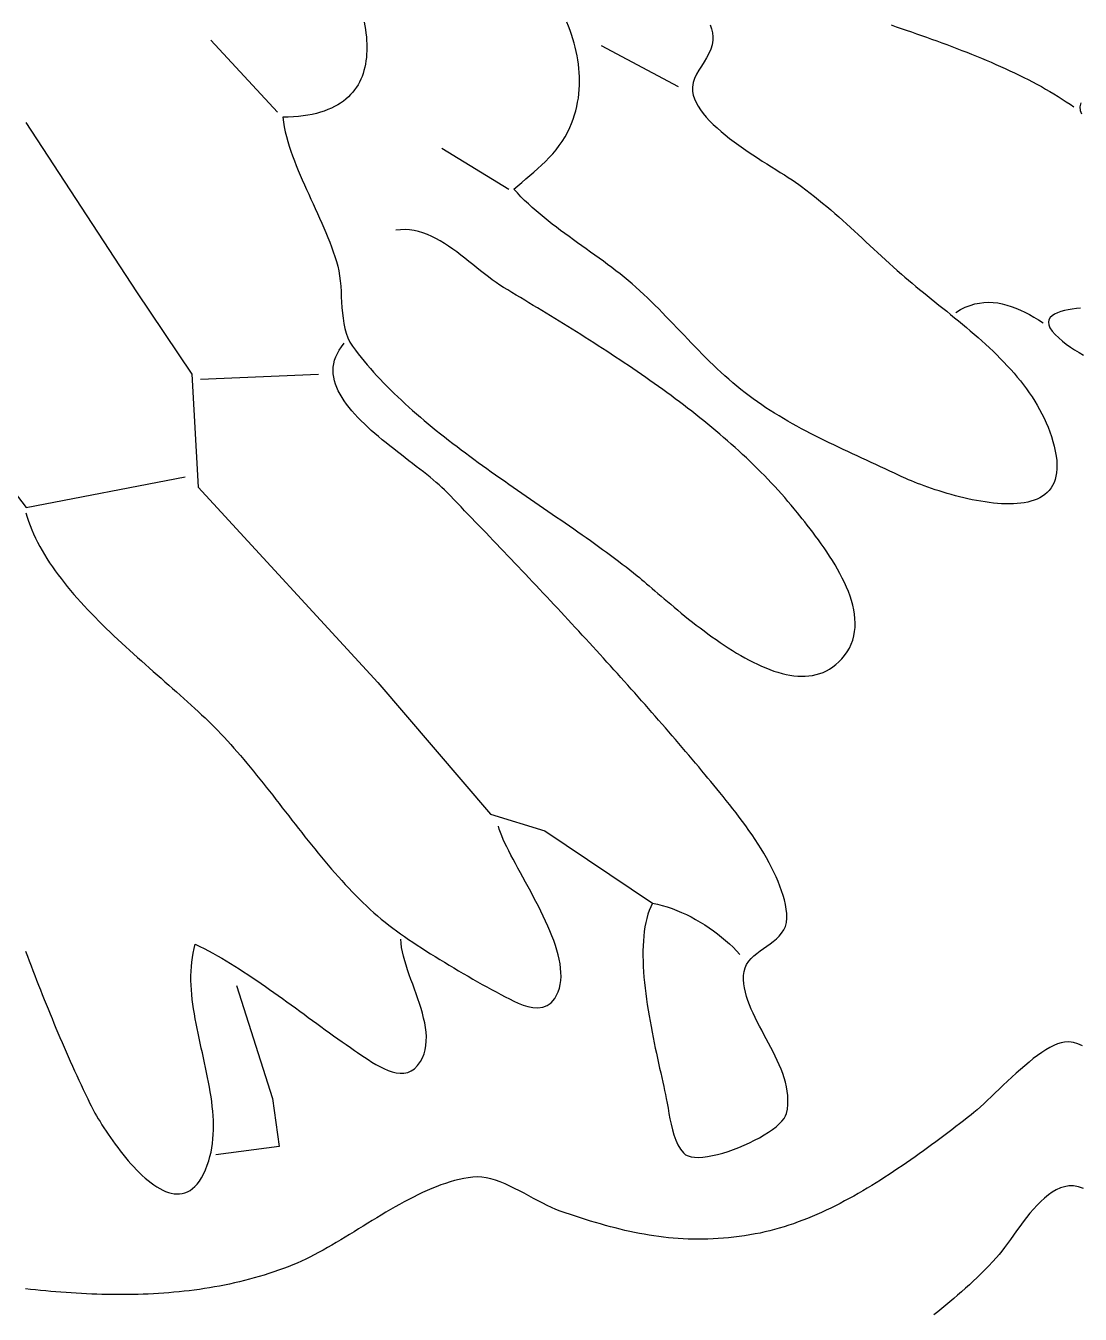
# Model space of a CAD drawing. Header units: millimetres. Extents: x 46 to 1464, y 30 to 1506.
# Drawn here: x 695 to 900.2, y 533 to 783.8 of the extents above; entities that cross this region are included whole.
import ezdxf

# ---------------------------------------------------------------- set-up
doc = ezdxf.new("R2010")
doc.units = ezdxf.units.MM
doc.layers.add('0_0_0', color=3, linetype='Continuous')

msp = doc.modelspace()

# ---------------------------------------------------------------- linework, layer by layer
at = {"layer": '0_0_0'}
for points in [[(760.8869, 784.5079), (761.0151, 783.7841), (761.1253, 783.0661), (761.2169, 782.3546), (761.2893, 781.6502), (761.3419, 780.9535), (761.3742, 780.2651), (761.3855, 779.5855), (761.3752, 778.9154), (761.3428, 778.2553), (761.2876, 777.6059), (761.2089, 776.9677), (761.1064, 776.3414), (760.9792, 775.7275), (760.8268, 775.1266), (760.6487, 774.5394), (760.4442, 773.9663), (760.2127, 773.4081), (759.9536, 772.8653), (759.6663, 772.3385), (759.3503, 771.8283), (759.0048, 771.3352), (758.6294, 770.86), (758.2234, 770.4031), (757.7862, 769.9652), (757.3172, 769.5469), (756.8158, 769.1487), (756.2814, 768.7713), (755.7135, 768.4153), (755.1113, 768.0811), (754.4744, 767.7696), (753.8021, 767.4811), (753.0937, 767.2164), (752.3488, 766.976), (751.5667, 766.7606), (750.7468, 766.5706), (749.8885, 766.4068), (748.9912, 766.2696), (748.0543, 766.1598), (747.0772, 766.0778), (746.0593, 766.0243), (745, 766), (745.1408, 765.0545), (745.3143, 764.1105), (745.5185, 763.168), (745.7514, 762.2268), (746.0111, 761.2868), (746.2956, 760.348), (746.6029, 759.4103), (746.9311, 758.4735), (747.2781, 757.5376), (747.6421, 756.6026), (748.021, 755.6683), (748.413, 754.7346), (748.8159, 753.8014), (749.2279, 752.8687), (749.647, 751.9364), (750.0712, 751.0044), (750.4985, 750.0726), (750.9271, 749.1409), (751.3548, 748.2092), (751.7798, 747.2775), (752.2001, 746.3456), (752.6137, 745.4135), (753.0186, 744.4811), (753.4129, 743.5483), (753.7947, 742.615), (754.1619, 741.6811), (754.5125, 740.7465), (754.8447, 739.8112), (755.1564, 738.8751), (755.4457, 737.938), (755.7106, 737), (755.9211, 736.0866), (756.0813, 735.1319), (756.2012, 734.143), (756.2905, 733.1271), (756.3593, 732.0912), (756.4176, 731.0425), (756.4752, 729.9883), (756.542, 728.9355), (756.6281, 727.8913), (756.7433, 726.863), (756.8976, 725.8575), (757.101, 724.8822), (757.3632, 723.944), (757.6944, 723.0502), (758.1045, 722.2079), (758.6033, 721.4243), (759.1464, 720.6895), (759.7038, 719.9599), (760.2753, 719.2352), (760.8605, 718.5154), (761.459, 717.8005), (762.0705, 717.0903), (762.6946, 716.3847), (763.3311, 715.6837), (763.9795, 714.9872), (764.6395, 714.2952), (765.3108, 713.6075), (765.9931, 712.924), (766.6859, 712.2448), (767.389, 711.5696), (768.102, 710.8985), (768.8246, 710.2313), (769.5564, 709.568), (770.297, 708.9085), (771.0463, 708.2527), (771.8037, 707.6006), (772.5689, 706.952), (773.3417, 706.3068), (774.1217, 705.6651), (774.9085, 705.0267), (775.7018, 704.3915), (776.5012, 703.7595), (777.3064, 703.1306), (778.1171, 702.5047), (778.9329, 701.8817), (779.7535, 701.2615), (780.5785, 700.6441), (781.4077, 700.0294), (782.2405, 699.4173), (783.0768, 698.8078), (783.9161, 698.2007), (784.7582, 697.5959), (785.6027, 696.9935), (786.4491, 696.3933), (787.2973, 695.7952), (788.1469, 695.1991), (788.9974, 694.6051), (789.8486, 694.0129), (790.7002, 693.4226), (791.5517, 692.834), (792.4029, 692.247), (793.2534, 691.6617), (794.1028, 691.0778), (794.9509, 690.4954), (795.7972, 689.9143), (796.6415, 689.3345), (797.4834, 688.7559), (798.3225, 688.1784), (799.1585, 687.6019), (799.9911, 687.0264), (800.8199, 686.4517), (801.6446, 685.8779), (802.4648, 685.3047), (803.2802, 684.7322), (804.0905, 684.1603), (804.8953, 683.5888), (805.6942, 683.0178), (806.487, 682.447), (807.2733, 681.8765), (808.0527, 681.3062), (808.8249, 680.7359), (809.5895, 680.1657), (810.3463, 679.5953), (811.0949, 679.0249), (811.8348, 678.4541), (812.5659, 677.8831), (813.2877, 677.3117), (814, 676.7399), (814.4247, 676.3928), (814.874, 676.0195), (815.3472, 675.6214), (815.8433, 675.2002), (816.3617, 674.7573), (816.9015, 674.2944), (817.4618, 673.813), (818.042, 673.3146), (818.641, 672.8008), (819.2583, 672.2732), (819.8928, 671.7332), (820.5439, 671.1826), (821.2108, 670.6228), (821.8925, 670.0554), (822.5883, 669.4819), (823.2974, 668.904), (824.019, 668.3231), (824.7523, 667.7408), (825.4964, 667.1587), (826.2505, 666.5783), (827.0139, 666.0012), (827.7857, 665.4289), (828.5651, 664.8631), (829.3514, 664.3052), (830.1436, 663.7568), (830.941, 663.2195), (831.7428, 662.6949), (832.5481, 662.1844), (833.3562, 661.6896), (834.1662, 661.2122), (834.9773, 660.7536), (835.7888, 660.3154), (836.5998, 659.8992), (837.4094, 659.5066), (838.217, 659.139), (839.0216, 658.798), (839.8225, 658.4853), (840.6189, 658.2023), (841.4099, 657.9506), (842.1947, 657.7318), (842.9726, 657.5474), (843.7426, 657.399), (844.5041, 657.2882), (845.2562, 657.2164), (845.998, 657.1853), (846.7288, 657.1964), (847.4478, 657.2513), (848.1541, 657.3515), (848.847, 657.4986), (849.5256, 657.6941), (850.1891, 657.9396), (850.8367, 658.2367), (851.4676, 658.5869), (852.081, 658.9917), (852.6761, 659.4528), (853.252, 659.9717), (853.808, 660.5499), (854.3433, 661.189), (854.866, 661.9209), (855.3076, 662.6741), (855.6711, 663.4467), (855.9599, 664.2373), (856.177, 665.0442), (856.3257, 665.8659), (856.4091, 666.7008), (856.4305, 667.5474), (856.393, 668.4039), (856.2998, 669.2689), (856.1541, 670.1407), (855.9591, 671.0178), (855.7179, 671.8985), (855.4338, 672.7814), (855.11, 673.6648), (854.7495, 674.5471), (854.3557, 675.4268), (853.9317, 676.3022), (853.4807, 677.1718), (853.0059, 678.034), (852.5104, 678.8872), (851.9975, 679.7298), (851.4703, 680.5602), (850.9321, 681.3769), (850.386, 682.1783), (849.8351, 682.9627), (849.2828, 683.7287), (848.7321, 684.4745), (848.1863, 685.1987), (847.6486, 685.8996), (847.122, 686.5757), (846.6099, 687.2254), (846.1155, 687.847), (845.6418, 688.4391), (845.1921, 689), (844.5871, 689.7465), (843.9732, 690.488), (843.3504, 691.2245), (842.719, 691.9561), (842.0791, 692.6828), (841.431, 693.4047), (840.7747, 694.1217), (840.1104, 694.834), (839.4384, 695.5415), (838.7587, 696.2444), (838.0716, 696.9426), (837.3772, 697.6361), (836.6757, 698.3252), (835.9672, 699.0097), (835.252, 699.6897), (834.5301, 700.3653), (833.8019, 701.0365), (833.0673, 701.7033), (832.3267, 702.3658), (831.5802, 703.024), (830.8279, 703.678), (830.07, 704.3278), (829.3067, 704.9734), (828.5382, 705.6149), (827.7646, 706.2524), (826.9861, 706.8858), (826.2029, 707.5152), (825.4151, 708.1407), (824.6229, 708.7622), (823.8265, 709.3799), (823.0261, 709.9938), (822.2217, 710.6039), (821.4137, 711.2102), (820.6021, 711.8129), (819.7871, 712.4118), (818.969, 713.0072), (818.1478, 713.599), (817.3237, 714.1872), (816.497, 714.7719), (815.6677, 715.3532), (814.8361, 715.9311), (814.0023, 716.5056), (813.1665, 717.0767), (812.3288, 717.6446), (811.4895, 718.2092), (810.6487, 718.7706), (809.8065, 719.3288), (808.9632, 719.8839), (808.1189, 720.436), (807.2738, 720.9849), (806.428, 721.5309), (805.5817, 722.0739), (804.7351, 722.614), (803.8884, 723.1512), (803.0417, 723.6855), (802.1952, 724.2171), (801.3491, 724.7459), (800.5035, 725.2719), (799.6586, 725.7953), (798.8146, 726.3161), (797.9717, 726.8343), (797.13, 727.3499), (796.2896, 727.863), (795.4508, 728.3736), (794.6138, 728.8818), (793.7786, 729.3876), (792.9455, 729.8911), (792.1147, 730.3922), (791.2862, 730.8911), (790.4604, 731.3878), (789.6373, 731.8823), (788.8171, 732.3746), (788, 732.8649), (787.2647, 733.3255), (786.5262, 733.8239), (785.7841, 734.3549), (785.0381, 734.9135), (784.2878, 735.4948), (783.533, 736.0936), (782.7734, 736.7049), (782.0086, 737.3237), (781.2383, 737.9449), (780.4622, 738.5636), (779.68, 739.1746), (778.8914, 739.7729), (778.0961, 740.3536), (777.2936, 740.9115), (776.4838, 741.4417), (775.6664, 741.939), (774.8409, 742.3985), (774.0071, 742.8151), (773.1647, 743.1838), (772.3134, 743.4996), (771.4528, 743.7573), (770.5826, 743.9521), (769.7026, 744.0787), (768.8123, 744.1323), (767.9115, 744.1077), (767, 744)], [(828.2117, 783.9875), (828.461, 783.186), (828.6391, 782.4181), (828.7373, 781.6881), (828.7468, 781), (828.615, 780.0976), (828.3451, 779.2301), (827.9676, 778.3909), (827.5132, 777.5731), (827.0124, 776.7702), (826.4958, 775.9754), (825.9942, 775.1821), (825.5381, 774.3835), (825.1582, 773.5731), (824.8851, 772.7441), (824.7493, 771.8899), (824.7816, 771.0038), (824.9264, 770.2921), (825.1588, 769.5791), (825.4735, 768.8656), (825.8653, 768.1525), (826.3289, 767.4405), (826.8591, 766.7305), (827.4508, 766.0235), (828.0986, 765.3202), (828.7974, 764.6215), (829.542, 763.9283), (830.3271, 763.2414), (831.1475, 762.5616), (831.998, 761.8899), (832.8733, 761.227), (833.7683, 760.5738), (834.6777, 759.9312), (835.5963, 759.3001), (836.5189, 758.6812), (837.4402, 758.0754), (838.3551, 757.4836), (839.2583, 756.9067), (840.1446, 756.3454), (841.0088, 755.8007), (841.8456, 755.2733), (842.6499, 754.7642), (843.4163, 754.2742), (844.1398, 753.8042), (844.815, 753.3549), (845.4368, 752.9273), (846, 752.5223), (846.8433, 751.89), (847.6748, 751.2503), (848.4955, 750.6035), (849.3062, 749.9501), (850.1075, 749.2905), (850.9003, 748.6252), (851.6855, 747.9545), (852.4638, 747.2789), (853.236, 746.5989), (854.003, 745.9149), (854.7655, 745.2273), (855.5244, 744.5366), (856.2804, 743.8431), (857.0344, 743.1474), (857.7872, 742.4499), (858.5395, 741.751), (859.2922, 741.0511), (860.0461, 740.3507), (860.802, 739.6502), (861.5607, 738.95), (862.323, 738.2507), (863.0897, 737.5525), (863.8616, 736.8561), (864.6395, 736.1617), (865.4243, 735.4699), (866.1131, 734.8722), (866.8136, 734.2744), (867.5249, 733.6763), (868.246, 733.0776), (868.976, 732.4778), (869.714, 731.8766), (870.4589, 731.2737), (871.2099, 730.6688), (871.966, 730.0616), (872.7263, 729.4517), (873.4898, 728.8387), (874.2555, 728.2224), (875.0226, 727.6024), (875.7901, 726.9784), (876.557, 726.35), (877.3225, 725.717), (878.0854, 725.0789), (878.845, 724.4355), (879.6003, 723.7865), (880.3502, 723.1314), (881.094, 722.4699), (881.8305, 721.8018), (882.559, 721.1267), (883.2784, 720.4443), (883.9878, 719.7541), (884.6863, 719.056), (885.3728, 718.3495), (886.0466, 717.6344), (886.7065, 716.9103), (887.3518, 716.1768), (887.9813, 715.4337), (888.5943, 714.6805), (889.1897, 713.9171), (889.7666, 713.143), (890.324, 712.3579), (890.8611, 711.5614), (891.3768, 710.7533), (891.8703, 709.9333), (892.3405, 709.1009), (892.7865, 708.2558), (893.2075, 707.3978), (893.6024, 706.5264), (893.9703, 705.6414), (894.3103, 704.7424), (894.6213, 703.8291), (894.9026, 702.9011), (895.153, 701.9582), (895.3718, 701), (895.5444, 700.0543), (895.6556, 699.163), (895.7072, 698.3246), (895.7012, 697.538), (895.6395, 696.8018), (895.5242, 696.1148), (895.357, 695.4758), (895.1401, 694.8835), (894.8753, 694.3366), (894.5645, 693.8338), (894.2098, 693.3739), (893.8131, 692.9557), (893.3763, 692.5778), (892.9013, 692.2391), (892.3902, 691.9382), (891.8449, 691.6738), (891.2672, 691.4448), (890.6592, 691.2498), (890.0229, 691.0876), (889.3601, 690.957), (888.6728, 690.8566), (887.9629, 690.7852), (887.2325, 690.7416), (886.4834, 690.7244), (885.7176, 690.7325), (884.9371, 690.7645), (884.1437, 690.8192), (883.3395, 690.8953), (882.5264, 690.9916), (881.7063, 691.1068), (880.8812, 691.2396), (880.053, 691.3888), (879.2237, 691.5531), (878.3953, 691.7313), (877.5696, 691.922), (876.7487, 692.1241), (875.9344, 692.3362), (875.1287, 692.5571), (874.3336, 692.7856), (873.551, 693.0204), (872.7829, 693.2601), (872.0312, 693.5036), (871.2979, 693.7496), (870.5848, 693.9968), (869.8941, 694.244), (869.2275, 694.4898), (868.5871, 694.7332), (867.9747, 694.9726), (867.3925, 695.207), (866.8422, 695.435), (866.3258, 695.6554), (865.8454, 695.867), (865.4028, 696.0684), (865, 696.2584), (864.1028, 696.6874), (863.2023, 697.1139), (862.2988, 697.5381), (861.3926, 697.9607), (860.4843, 698.3821), (859.5742, 698.8029), (858.6626, 699.2235), (857.7501, 699.6444), (856.837, 700.0662), (855.9237, 700.4894), (855.0106, 700.9145), (854.0982, 701.3419), (853.1868, 701.7721), (852.2768, 702.2058), (851.3686, 702.6433), (850.4627, 703.0852), (849.5595, 703.532), (848.6593, 703.9842), (847.7625, 704.4423), (846.8696, 704.9068), (845.981, 705.3782), (845.097, 705.857), (844.2181, 706.3437), (843.3446, 706.8388), (842.477, 707.3429), (841.6158, 707.8564), (840.7612, 708.3798), (839.9136, 708.9136), (839.0736, 709.4584), (838.2415, 710.0146), (837.4176, 710.5828), (836.6025, 711.1634), (835.7965, 711.757), (835, 712.3641), (834.1892, 713.004), (833.3915, 713.6555), (832.6059, 714.3176), (831.8318, 714.9897), (831.0682, 715.671), (830.3144, 716.3608), (829.5694, 717.0584), (828.8326, 717.7631), (828.103, 718.474), (827.3798, 719.1906), (826.6622, 719.912), (825.9494, 720.6375), (825.2406, 721.3665), (824.5349, 722.0981), (823.8315, 722.8316), (823.1296, 723.5664), (822.4283, 724.3017), (821.7269, 725.0367), (821.0245, 725.7707), (820.3202, 726.503), (819.6133, 727.2329), (818.9029, 727.9596), (818.1883, 728.6824), (817.4685, 729.4006), (816.7428, 730.1134), (816.0103, 730.8201), (815.2702, 731.5201), (814.5217, 732.2124), (813.7639, 732.8965), (812.9961, 733.5717), (812.2294, 734.2255), (811.4509, 734.8691), (810.6616, 735.5036), (809.8625, 736.13), (809.0549, 736.7491), (808.2398, 737.362), (807.4184, 737.9697), (806.5918, 738.5731), (805.761, 739.1733), (804.9273, 739.7711), (804.0917, 740.3677), (803.2553, 740.9639), (802.4192, 741.5608), (801.5846, 742.1593), (800.7526, 742.7604), (799.9243, 743.3651), (799.1008, 743.9744), (798.2832, 744.5893), (797.4727, 745.2107), (796.6703, 745.8396), (795.8772, 746.477), (795.0945, 747.1239), (794.3232, 747.7812), (793.5646, 748.45), (792.8198, 749.1312), (792.0898, 749.8258), (791.3757, 750.5349), (790.6787, 751.2592), (790, 752), (790.7648, 752.6614), (791.5397, 753.3218), (792.3202, 753.984), (793.1018, 754.6506), (793.8799, 755.3245), (794.6499, 756.0084), (795.4074, 756.705), (796.1477, 757.4171), (796.8665, 758.1473), (797.559, 758.8986), (798.2208, 759.6735), (798.8474, 760.4749), (799.4342, 761.3055), (799.9766, 762.1681), (800.4702, 763.0653), (800.9104, 764), (801.2459, 764.8186), (801.5467, 765.6382), (801.8134, 766.4586), (802.0465, 767.2797), (802.2468, 768.1015), (802.4148, 768.9238), (802.5512, 769.7467), (802.6566, 770.5699), (802.7317, 771.3934), (802.777, 772.2171), (802.7934, 773.0409), (802.7812, 773.8648), (802.7413, 774.6885), (802.6742, 775.5122), (802.5806, 776.3355), (802.4611, 777.1586), (802.3163, 777.9812), (802.147, 778.8033), (801.9536, 779.6248), (801.7369, 780.4456), (801.4974, 781.2656), (801.2359, 782.0847), (800.953, 782.9029), (800.6492, 783.72), (800.3253, 784.536)], [(863.421, 783.9624), (864.408, 783.6253), (865.3958, 783.2866), (866.3841, 782.946), (867.3725, 782.6034), (868.3606, 782.2587), (869.348, 781.9115), (870.3342, 781.5619), (871.3191, 781.2095), (872.302, 780.8542), (873.2827, 780.4959), (874.2608, 780.1344), (875.2359, 779.7695), (876.2075, 779.401), (877.1753, 779.0287), (878.139, 778.6525), (879.098, 778.2723), (880.0521, 777.8878), (881.0009, 777.4988), (881.9439, 777.1053), (882.8807, 776.7069), (883.8111, 776.3036), (884.7345, 775.8952), (885.6507, 775.4815), (886.5591, 775.0623), (887.4595, 774.6374), (888.3514, 774.2067), (889.2345, 773.7701), (890.1084, 773.3273), (890.9726, 772.8781), (891.8268, 772.4224), (892.6706, 771.9601), (893.5036, 771.4909), (894.3254, 771.0146), (895.1357, 770.5312), (895.934, 770.0404), (896.72, 769.542), (897.4932, 769.036), (898.2533, 768.522), (899, 768)], [(731, 781), (744, 767)], [(807, 780), (822, 772)], [(900.3457, 768.8109), (900.1836, 768.0498), (900.2291, 767.3293), (900.4605, 766.6487)], [(695, 765), (716.5201, 732), (727.3218, 716), (728.5309, 694), (763.5363, 655.9606), (785.4244, 630.3171), (796, 627.0957), (817, 613), (816.6664, 612.317), (816.3692, 611.5963), (816.1072, 610.8397), (815.8791, 610.0491), (815.6837, 609.2265), (815.5197, 608.3738), (815.3859, 607.4927), (815.2809, 606.5853), (815.2036, 605.6535), (815.1527, 604.6991), (815.1269, 603.724), (815.125, 602.7301), (815.1457, 601.7194), (815.1877, 600.6938), (815.2499, 599.6551), (815.3309, 598.6052), (815.4295, 597.546), (815.5444, 596.4795), (815.6744, 595.4075), (815.8183, 594.332), (815.9747, 593.2548), (816.1424, 592.1779), (816.3202, 591.1031), (816.5067, 590.0323), (816.7009, 588.9675), (816.9013, 587.9105), (817.1067, 586.8632), (817.316, 585.8276), (817.5277, 584.8056), (817.7407, 583.7989), (817.9538, 582.8096), (818.1655, 581.8396), (818.3748, 580.8907), (818.5803, 579.9648), (818.7809, 579.0639), (818.9751, 578.1898), (819.1618, 577.3445), (819.3397, 576.5298), (819.5076, 575.7477), (819.6643, 575), (819.8415, 574.0795), (820.0149, 573.0982), (820.1943, 572.0733), (820.3893, 571.022), (820.6096, 569.9615), (820.865, 568.9091), (821.1652, 567.8821), (821.52, 566.8977), (821.9389, 565.9731), (822.4318, 565.1257), (823.0084, 564.3726), (823.401, 564.0395), (823.9022, 563.7922), (824.5023, 563.6261), (825.1914, 563.5368), (825.9598, 563.52), (826.7977, 563.5712), (827.6953, 563.6859), (828.6427, 563.8598), (829.6303, 564.0884), (830.6482, 564.3673), (831.6866, 564.692), (832.7358, 565.0582), (833.786, 565.4614), (834.8273, 565.8972), (835.85, 566.3612), (836.8443, 566.8489), (837.8004, 567.356), (838.7085, 567.8779), (839.5588, 568.4103), (840.3416, 568.9488), (841.0471, 569.4888), (841.6654, 570.0261), (842.1868, 570.5561), (842.6015, 571.0745), (842.8997, 571.5768), (843.0717, 572.0586), (843.2318, 572.9347), (843.3212, 573.8078), (843.3442, 574.6781), (843.3052, 575.5456), (843.2085, 576.4103), (843.0584, 577.2724), (842.8594, 578.1318), (842.6157, 578.9886), (842.3318, 579.843), (842.012, 580.6949), (841.6606, 581.5444), (841.2821, 582.3916), (840.8807, 583.2366), (840.4608, 584.0793), (840.0269, 584.92), (839.5831, 585.7585), (839.134, 586.5951), (838.6838, 587.4297), (838.2369, 588.2624), (837.7977, 589.0933), (837.3705, 589.9225), (836.9597, 590.75), (836.5697, 591.5758), (836.2047, 592.4), (835.8692, 593.2228), (835.5675, 594.0441), (835.304, 594.864), (835.083, 595.6826), (834.9088, 596.5), (834.786, 597.3161), (834.7187, 598.1311), (834.7114, 598.9451), (834.7992, 599.7308), (835.0046, 600.4442), (835.314, 601.0939), (835.7134, 601.6889), (836.1892, 602.238), (836.7276, 602.7502), (837.3148, 603.2342), (837.9371, 603.6989), (838.5807, 604.1533), (839.2319, 604.6061), (839.877, 605.0662), (840.5021, 605.5426), (841.0934, 606.044), (841.6374, 606.5793), (842.1201, 607.1575), (842.5279, 607.7873), (842.8469, 608.4777), (843.0635, 609.2374), (843.1638, 610.0755), (843.1342, 611.0007), (843.0218, 611.8699), (842.8627, 612.7483), (842.6591, 613.6349), (842.4131, 614.5286), (842.127, 615.4282), (841.8029, 616.3328), (841.4431, 617.2411), (841.0498, 618.1521), (840.625, 619.0648), (840.1711, 619.978), (839.6903, 620.8906), (839.1846, 621.8016), (838.6564, 622.7099), (838.1077, 623.6144), (837.5409, 624.5139), (836.9581, 625.4074), (836.3614, 626.2939), (835.7531, 627.1721), (835.1355, 628.0412), (834.5105, 628.8998), (833.8806, 629.747), (833.2478, 630.5817), (832.6144, 631.4028), (831.9825, 632.2092), (831.3544, 632.9997), (830.7322, 633.7734), (830.1182, 634.5291), (829.5145, 635.2658), (828.9233, 635.9822), (828.3468, 636.6775), (827.7872, 637.3504), (827.2468, 638), (826.6123, 638.7614), (825.9757, 639.5226), (825.3369, 640.2835), (824.6961, 641.0443), (824.0532, 641.8048), (823.4082, 642.5651), (822.7614, 643.3251), (822.1125, 644.0849), (821.4618, 644.8443), (820.8092, 645.6035), (820.1548, 646.3623), (819.4986, 647.1209), (818.8407, 647.8791), (818.1811, 648.6369), (817.5198, 649.3944), (816.8569, 650.1515), (816.1924, 650.9082), (815.5263, 651.6645), (814.8588, 652.4204), (814.1897, 653.1759), (813.5193, 653.9309), (812.8474, 654.6855), (812.1742, 655.4397), (811.4997, 656.1933), (810.8239, 656.9465), (810.1469, 657.6992), (809.4687, 658.4513), (808.7893, 659.203), (808.1088, 659.9541), (807.4272, 660.7046), (806.7446, 661.4546), (806.061, 662.204), (805.3764, 662.9529), (804.6909, 663.7011), (804.0045, 664.4487), (803.3173, 665.1957), (802.6293, 665.9421), (801.9404, 666.6878), (801.2509, 667.4328), (800.5607, 668.1772), (799.8698, 668.9209), (799.1783, 669.6639), (798.4862, 670.4062), (797.7936, 671.1477), (797.1006, 671.8886), (796.407, 672.6286), (795.713, 673.3679), (795.0187, 674.1065), (794.324, 674.8442), (793.629, 675.5812), (792.9338, 676.3173), (792.2383, 677.0527), (791.5427, 677.7871), (790.8469, 678.5208), (790.151, 679.2535), (789.455, 679.9854), (788.759, 680.7165), (788.063, 681.4466), (787.3671, 682.1758), (786.6712, 682.9041), (785.9755, 683.6314), (785.28, 684.3578), (784.5846, 685.0832), (783.8895, 685.8077), (783.1947, 686.5312), (782.5002, 687.2537), (781.8061, 687.9751), (781.1123, 688.6956), (780.419, 689.415), (779.7262, 690.1333), (779.0339, 690.8506), (778.3422, 691.5669), (777.6511, 692.282), (776.9606, 692.9961), (776.4986, 693.4589), (776.0003, 693.9315), (775.4683, 694.4135), (774.9049, 694.9048), (774.3128, 695.405), (773.6943, 695.914), (773.052, 696.4314), (772.3884, 696.9571), (771.706, 697.4908), (771.0072, 698.0323), (770.2946, 698.5813), (769.5707, 699.1377), (768.8379, 699.701), (768.0988, 700.2712), (767.3558, 700.848), (766.6114, 701.4311), (765.8682, 702.0203), (765.1286, 702.6153), (764.3951, 703.216), (763.6703, 703.8221), (762.9565, 704.4332), (762.2564, 705.0493), (761.5723, 705.67), (760.9069, 706.2952), (760.2625, 706.9245), (759.6417, 707.5578), (759.047, 708.1947), (758.4809, 708.8351), (757.9458, 709.4788), (757.4443, 710.1254), (756.9788, 710.7747), (756.5519, 711.4266), (756.1661, 712.0807), (755.8237, 712.7368), (755.5275, 713.3947), (755.2797, 714.0541), (755.083, 714.7149), (754.9398, 715.3766), (754.8526, 716.0393), (754.8239, 716.7024), (754.8562, 717.366), (754.952, 718.0296), (755.1138, 718.6931), (755.3441, 719.3562), (755.6453, 720.0186), (756.0201, 720.6803), (756.4708, 721.3408), (757, 722)], [(776, 760), (789, 752)], [(876, 728), (876.9382, 728.553), (877.8675, 729.0095), (878.7886, 729.3734), (879.7023, 729.6489), (880.6092, 729.8402), (881.51, 729.9514), (882.4056, 729.9867), (883.2965, 729.9503), (884.1836, 729.8462), (885.0675, 729.6787), (885.949, 729.4519), (886.8288, 729.1699), (887.7076, 728.8369), (888.5861, 728.457), (889.4651, 728.0344), (890.3452, 727.5732), (891.2273, 727.0777), (892.1119, 726.5519), (893, 726)], [(900.2782, 728.8529), (899.4919, 728.7743), (898.7012, 728.6717), (897.9224, 728.5418), (897.1714, 728.3814), (896.4646, 728.1873), (895.8181, 727.9563), (895.2479, 727.6851), (894.7704, 727.3706), (894.4015, 727.0094), (894.1576, 726.5983), (894.0546, 726.1342), (894.1089, 725.6139), (894.3365, 725.034), (894.7537, 724.3913), (895.3765, 723.6828), (896.0543, 723.0321), (896.7742, 722.4119), (897.533, 721.8205), (898.3278, 721.2565), (899.1555, 720.7182), (900.0132, 720.2041), (900.8979, 719.7127)], [(729, 715), (752, 716)], [(682, 707), (695.0895, 690.0425), (726, 696)], [(695, 689), (695.2476, 688.1697), (695.523, 687.3433), (695.8254, 686.5208), (696.1541, 685.7021), (696.5082, 684.8873), (696.8871, 684.0763), (697.29, 683.2692), (697.716, 682.466), (698.1645, 681.6666), (698.6347, 680.8711), (699.1258, 680.0795), (699.6371, 679.2917), (700.1678, 678.5077), (700.7171, 677.7276), (701.2842, 676.9514), (701.8685, 676.179), (702.4692, 675.4105), (703.0854, 674.6458), (703.7165, 673.885), (704.3616, 673.1281), (705.02, 672.375), (705.691, 671.6257), (706.3738, 670.8803), (707.0676, 670.1387), (707.7716, 669.401), (708.4852, 668.6671), (709.2075, 667.9371), (709.9377, 667.2109), (710.6752, 666.4886), (711.4191, 665.7701), (712.1687, 665.0555), (712.9233, 664.3447), (713.682, 663.6377), (714.4441, 662.9346), (715.2089, 662.2353), (715.9755, 661.5399), (716.7433, 660.8483), (717.5114, 660.1606), (718.2792, 659.4766), (719.0458, 658.7966), (719.8104, 658.1203), (720.5724, 657.4479), (721.3309, 656.7794), (722.0852, 656.1146), (722.8345, 655.4537), (723.5782, 654.7967), (724.3153, 654.1434), (725.0451, 653.494), (725.767, 652.8485), (726.4801, 652.2067), (727.1836, 651.5688), (727.8768, 650.9348), (728.559, 650.3045), (729.2294, 649.6781), (729.8871, 649.0555), (730.5315, 648.4367), (731.1619, 647.8218), (731.7773, 647.2107), (732.3771, 646.6034), (732.9606, 646), (733.6052, 645.318), (734.2471, 644.6243), (734.8865, 643.9195), (735.5236, 643.2041), (736.1585, 642.4788), (736.7915, 641.744), (737.4228, 641.0004), (738.0524, 640.2485), (738.6808, 639.4889), (739.3079, 638.7221), (739.9341, 637.9488), (740.5595, 637.1694), (741.1843, 636.3846), (741.8088, 635.595), (742.433, 634.801), (743.0572, 634.0033), (743.6817, 633.2025), (744.3065, 632.399), (744.9319, 631.5936), (745.5581, 630.7866), (746.1852, 629.9788), (746.8135, 629.1707), (747.4432, 628.3628), (748.0745, 627.5557), (748.7074, 626.75), (749.3424, 625.9463), (749.9794, 625.1451), (750.6188, 624.347), (751.2608, 623.5525), (751.9054, 622.7623), (752.553, 621.9769), (753.2036, 621.1968), (753.8576, 620.4227), (754.5151, 619.6551), (755.1763, 618.8945), (755.8413, 618.1416), (756.5105, 617.397), (757.1839, 616.6611), (757.8618, 615.9345), (758.5443, 615.2179), (759.2317, 614.5117), (759.9242, 613.8166), (760.6219, 613.1331), (761.3251, 612.4618), (762.0339, 611.8033), (762.7485, 611.1581), (763.4692, 610.5268), (764.196, 609.91), (764.9293, 609.3082), (765.6692, 608.722), (766.4159, 608.152), (767.1697, 607.5988), (767.9287, 607.0581), (768.7098, 606.5122), (769.5113, 605.9618), (770.3317, 605.4076), (771.1695, 604.8506), (772.0231, 604.2915), (772.8909, 603.7312), (773.7713, 603.1704), (774.6629, 602.6099), (775.5639, 602.0506), (776.4729, 601.4933), (777.3883, 600.9388), (778.3086, 600.3879), (779.2321, 599.8414), (780.1573, 599.3002), (781.0827, 598.7649), (782.0066, 598.2365), (782.9275, 597.7158), (783.8439, 597.2035), (784.7542, 596.7005), (785.6568, 596.2076), (786.5502, 595.7256), (787.4327, 595.2553), (788.3029, 594.7975), (789.1592, 594.3531), (790, 593.9228), (790.861, 593.5173), (791.7832, 593.1568), (792.7429, 592.8717), (793.7162, 592.6922), (794.6794, 592.6486), (795.6089, 592.771), (796.4809, 593.0898), (797.2717, 593.6352), (797.9575, 594.4375), (798.3299, 595.0706), (798.6307, 595.7377), (798.863, 596.4369), (799.0298, 597.1663), (799.1342, 597.924), (799.1791, 598.7083), (799.1675, 599.5173), (799.1027, 600.3491), (798.9874, 601.202), (798.8249, 602.074), (798.6181, 602.9633), (798.3701, 603.868), (798.0838, 604.7865), (797.7624, 605.7167), (797.4089, 606.6568), (797.0262, 607.605), (796.6175, 608.5595), (796.1858, 609.5184), (795.734, 610.4799), (795.2653, 611.4421), (794.7826, 612.4032), (794.2891, 613.3613), (793.7877, 614.3147), (793.2814, 615.2613), (792.7734, 616.1995), (792.2666, 617.1274), (791.764, 618.0431), (791.2688, 618.9447), (790.7839, 619.8305), (790.3124, 620.6986), (789.8573, 621.5471), (789.4216, 622.3742), (789.0084, 623.1781), (788.6207, 623.957), (788.2615, 624.7089), (787.9339, 625.432), (787.6409, 626.1245), (787.3856, 626.7846), (787.1709, 627.4103), (787, 628)], [(817, 613), (817.9489, 612.7965), (818.8974, 612.5528), (819.844, 612.2706), (820.7869, 611.9511), (821.7244, 611.596), (822.6549, 611.2067), (823.5766, 610.7847), (824.4879, 610.3315), (825.3872, 609.8485), (826.2726, 609.3373), (827.1426, 608.7994), (827.9955, 608.2362), (828.8296, 607.6493), (829.6431, 607.04), (830.4345, 606.41), (831.202, 605.7607), (831.944, 605.0935), (832.6588, 604.41), (833.3447, 603.7117), (834, 603)], [(694.9675, 603.6425), (695.321, 602.7021), (695.6764, 601.7623), (696.0336, 600.8233), (696.3926, 599.8849), (696.7536, 598.9474), (697.1167, 598.0105), (697.4818, 597.0745), (697.8491, 596.1393), (698.2186, 595.2049), (698.5905, 594.2714), (698.9646, 593.3388), (699.3413, 592.4071), (699.7204, 591.4763), (700.1021, 590.5464), (700.4864, 589.6176), (700.8734, 588.6897), (701.2632, 587.7629), (701.6559, 586.8371), (702.0514, 585.9125), (702.4499, 584.9889), (702.8515, 584.0664), (703.2562, 583.145), (703.664, 582.2249), (704.0751, 581.3059), (704.4896, 580.3882), (704.9074, 579.4717), (705.3286, 578.5564), (705.7534, 577.6424), (706.1818, 576.7298), (706.6138, 575.8185), (707.0495, 574.9085), (707.4891, 574), (707.6956, 573.5849), (707.9283, 573.136), (708.1861, 572.656), (708.4681, 572.1474), (708.7732, 571.6128), (709.1006, 571.0549), (709.4492, 570.4763), (709.818, 569.8795), (710.2062, 569.2672), (710.6126, 568.6419), (711.0363, 568.0064), (711.4764, 567.3632), (711.9319, 566.7149), (712.4018, 566.0641), (712.8851, 565.4135), (713.3808, 564.7656), (713.888, 564.123), (714.4057, 563.4884), (714.9329, 562.8644), (715.4687, 562.2536), (716.012, 561.6585), (716.5619, 561.0819), (717.1175, 560.5263), (717.6776, 559.9943), (718.2415, 559.4885), (718.808, 559.0116), (719.3762, 558.5661), (719.9452, 558.1546), (720.5139, 557.7799), (721.0814, 557.4444), (721.6467, 557.1508), (722.2088, 556.9017), (722.7668, 556.6997), (723.3196, 556.5474), (723.8664, 556.4475), (724.4061, 556.4025), (724.9377, 556.415), (725.4603, 556.4877), (725.9729, 556.6231), (726.4745, 556.824), (726.9642, 557.0928), (727.4409, 557.4322), (727.9037, 557.8448), (728.3517, 558.3332), (728.7837, 558.9), (729.199, 559.5479), (729.5964, 560.2794), (729.9751, 561.0971), (730.334, 562.0038), (730.6143, 562.8318), (730.8538, 563.6703), (731.0543, 564.5187), (731.2175, 565.3766), (731.3452, 566.2436), (731.4391, 567.1192), (731.501, 568.003), (731.5327, 568.8945), (731.5359, 569.7933), (731.5124, 570.6991), (731.464, 571.6112), (731.3924, 572.5293), (731.2994, 573.4529), (731.1868, 574.3817), (731.0562, 575.3151), (730.9096, 576.2527), (730.7486, 577.194), (730.5751, 578.1388), (730.3907, 579.0864), (730.1972, 580.0364), (729.9965, 580.9885), (729.7903, 581.9421), (729.5802, 582.8968), (729.3682, 583.8522), (729.156, 584.8079), (728.9453, 585.7634), (728.7379, 586.7182), (728.5355, 587.6719), (728.34, 588.6241), (728.1531, 589.5744), (727.9765, 590.5222), (727.8121, 591.4672), (727.6615, 592.4089), (727.5266, 593.3469), (727.4091, 594.2807), (727.3108, 595.2098), (727.2334, 596.1339), (727.1788, 597.0526), (727.1486, 597.9653), (727.1446, 598.8716), (727.1687, 599.771), (727.2225, 600.6633), (727.3079, 601.5478), (727.4265, 602.4241), (727.5803, 603.2919), (727.7708, 604.1507), (728, 605), (728.8597, 604.5861), (729.7184, 604.1558), (730.5762, 603.7098), (731.433, 603.2489), (732.2887, 602.7738), (733.1434, 602.2851), (733.9969, 601.7836), (734.8494, 601.2701), (735.7008, 600.7452), (736.551, 600.2096), (737.4001, 599.6642), (738.248, 599.1095), (739.0947, 598.5464), (739.9401, 597.9755), (740.7843, 597.3975), (741.6273, 596.8132), (742.469, 596.2234), (743.3093, 595.6286), (744.1483, 595.0297), (744.986, 594.4274), (745.8223, 593.8223), (746.6573, 593.2152), (747.4908, 592.6068), (748.3228, 591.9979), (749.1535, 591.3891), (749.9826, 590.7812), (750.8103, 590.1749), (751.6364, 589.5709), (752.461, 588.97), (753.284, 588.3728), (754.1055, 587.7801), (754.9254, 587.1925), (755.7436, 586.6109), (756.5602, 586.0359), (757.3751, 585.4683), (758.1884, 584.9087), (759, 584.358), (759.5874, 583.9557), (760.2235, 583.514), (760.902, 583.0462), (761.6165, 582.566), (762.3606, 582.087), (763.1279, 581.6228), (763.9119, 581.187), (764.7064, 580.7931), (765.505, 580.4548), (766.3012, 580.1857), (767.0887, 579.9993), (767.861, 579.9092), (768.6119, 579.929), (769.3348, 580.0723), (770.0235, 580.3528), (770.6715, 580.7839), (771.2725, 581.3794), (771.8201, 582.1527), (772.2153, 582.9051), (772.5211, 583.6842), (772.7432, 584.4881), (772.8875, 585.3147), (772.9596, 586.1621), (772.9654, 587.0282), (772.9107, 587.911), (772.8012, 588.8085), (772.6427, 589.7188), (772.441, 590.6398), (772.2019, 591.5696), (771.9311, 592.506), (771.6344, 593.4472), (771.3177, 594.3911), (770.9866, 595.3358), (770.647, 596.2791), (770.3046, 597.2192), (769.9652, 598.1541), (769.6346, 599.0816), (769.3186, 599.9999), (769.023, 600.9069), (768.7534, 601.8006), (768.5158, 602.679), (768.3159, 603.5402), (768.1594, 604.382), (768.0522, 605.2026), (768, 606)], [(736, 597), (742.9884, 575), (744.3032, 565.6428), (732, 564)], [(900.673, 585.2153), (899.7988, 585.6006), (898.9205, 585.8714), (898.0427, 586.0047), (897.1697, 585.9776), (896.5046, 585.8438), (895.8063, 585.6187), (895.0782, 585.3091), (894.3238, 584.9222), (893.5465, 584.465), (892.7498, 583.9445), (891.937, 583.3679), (891.1117, 582.7422), (890.2772, 582.0745), (889.4371, 581.3718), (888.5946, 580.6412), (887.7533, 579.8897), (886.9167, 579.1244), (886.088, 578.3524), (885.2709, 577.5806), (884.4686, 576.8163), (883.6847, 576.0664), (882.9226, 575.3381), (882.1857, 574.6382), (881.4775, 573.9741), (880.8014, 573.3525), (880.1608, 572.7808), (879.5592, 572.2658), (879, 571.8148), (878.26, 571.2408), (877.5135, 570.6632), (876.7607, 570.0823), (876.0015, 569.4988), (875.236, 568.913), (874.4645, 568.3255), (873.687, 567.7369), (872.9036, 567.1475), (872.1144, 566.558), (871.3195, 565.9688), (870.519, 565.3804), (869.713, 564.7934), (868.9017, 564.2081), (868.0851, 563.6252), (867.2633, 563.0452), (866.4365, 562.4685), (865.6048, 561.8956), (864.7681, 561.3271), (863.9268, 560.7635), (863.0808, 560.2052), (862.2302, 559.6528), (861.3753, 559.1068), (860.516, 558.5676), (859.6525, 558.0358), (858.7848, 557.5119), (857.9132, 556.9964), (857.0377, 556.4898), (856.1583, 555.9926), (855.2753, 555.5053), (854.3886, 555.0284), (853.4985, 554.5624), (852.605, 554.1078), (851.7083, 553.6651), (850.8083, 553.2349), (849.9053, 552.8175), (848.9994, 552.4137), (848.0905, 552.0237), (847.1789, 551.6482), (846.2647, 551.2876), (845.348, 550.9425), (844.4288, 550.6133), (843.5072, 550.3006), (842.5834, 550.0049), (841.6576, 549.7266), (840.7297, 549.4663), (839.7998, 549.2245), (838.8682, 549.0016), (837.9349, 548.7982), (837, 548.6149), (835.9362, 548.4267), (834.8837, 548.2581), (833.8419, 548.1088), (832.8103, 547.9785), (831.7885, 547.8668), (830.7757, 547.7735), (829.7716, 547.6983), (828.7756, 547.6408), (827.7871, 547.6009), (826.8056, 547.5781), (825.8306, 547.5723), (824.8615, 547.583), (823.8979, 547.6101), (822.9391, 547.6532), (821.9847, 547.7121), (821.0341, 547.7863), (820.0868, 547.8757), (819.1423, 547.98), (818.2, 548.0988), (817.2593, 548.2319), (816.3198, 548.3789), (815.381, 548.5396), (814.4422, 548.7137), (813.503, 548.9008), (812.5628, 549.1007), (811.6212, 549.3132), (810.6774, 549.5378), (809.7311, 549.7743), (808.7817, 550.0225), (807.8287, 550.282), (806.8715, 550.5524), (805.9096, 550.8337), (804.9425, 551.1253), (803.9696, 551.4271), (802.9904, 551.7387), (802.0043, 552.0599), (801.011, 552.3904), (800.0097, 552.7298), (799, 553.0779), (798.1884, 553.3847), (797.3543, 553.7441), (796.5, 554.1475), (795.6279, 554.5864), (794.7403, 555.0525), (793.8396, 555.5371), (792.9281, 556.0318), (792.0081, 556.5281), (791.082, 557.0176), (790.1521, 557.4917), (789.2208, 557.9419), (788.2904, 558.3599), (787.3632, 558.737), (786.4417, 559.0648), (785.5281, 559.3348), (784.6248, 559.5386), (783.7341, 559.6676), (782.8584, 559.7133), (782, 559.6674), (781.1199, 559.5508), (780.2376, 559.3982), (779.3533, 559.2111), (778.4672, 558.9912), (777.5795, 558.74), (776.6904, 558.4591), (775.8001, 558.1501), (774.9088, 557.8146), (774.0166, 557.4542), (773.1237, 557.0705), (772.2304, 556.665), (771.3369, 556.2394), (770.4433, 555.7953), (769.5498, 555.3342), (768.6567, 554.8577), (767.7641, 554.3675), (766.8721, 553.865), (765.9811, 553.352), (765.0912, 552.8299), (764.2026, 552.3005), (763.3155, 551.7652), (762.43, 551.2257), (761.5465, 550.6835), (760.665, 550.1403), (759.7857, 549.5977), (758.9089, 549.0571), (758.0348, 548.5203), (757.1635, 547.9888), (756.2952, 547.4642), (755.4302, 546.9481), (754.5685, 546.4421), (753.7105, 545.9477), (752.8564, 545.4666), (752.0062, 545.0004), (751.1602, 544.5506), (750.3186, 544.1189), (749.4816, 543.7067), (748.6493, 543.3158), (747.8221, 542.9477), (747, 542.6041), (746.0742, 542.238), (745.144, 541.8857), (744.2096, 541.547), (743.271, 541.2217), (742.3284, 540.9096), (741.382, 540.6106), (740.4319, 540.3244), (739.4781, 540.0509), (738.5209, 539.7899), (737.5603, 539.5412), (736.5965, 539.3046), (735.6296, 539.08), (734.6597, 538.8672), (733.687, 538.666), (732.7116, 538.4761), (731.7337, 538.2975), (730.7533, 538.13), (729.7706, 537.9733), (728.7857, 537.8273), (727.7988, 537.6918), (726.8099, 537.5667), (725.8193, 537.4517), (724.827, 537.3466), (723.8332, 537.2514), (722.8379, 537.1657), (721.8414, 537.0895), (720.8438, 537.0225), (719.8451, 536.9645), (718.8456, 536.9155), (717.8453, 536.8751), (716.8444, 536.8432), (715.843, 536.8197), (714.8413, 536.8044), (713.8393, 536.797), (712.8372, 536.7974), (711.8352, 536.8054), (710.8333, 536.8209), (709.8316, 536.8435), (708.8304, 536.8733), (707.8298, 536.91), (706.8298, 536.9533), (705.8307, 537.0032), (704.8325, 537.0594), (703.8353, 537.1218), (702.8393, 537.1902), (701.8447, 537.2644), (700.8515, 537.3442), (699.8599, 537.4294), (698.8701, 537.5199), (697.882, 537.6155), (696.896, 537.716), (695.9121, 537.8212), (694.9304, 537.9309)], [(900.8637, 557.489), (899.9044, 557.8041), (898.9481, 557.9726), (898, 557.9667), (897.1777, 557.8181), (896.3707, 557.5593), (895.5789, 557.1996), (894.8021, 556.748), (894.0406, 556.214), (893.2942, 555.6067), (892.5629, 554.9355), (891.8468, 554.2094), (891.1459, 553.438), (890.46, 552.6302), (889.7893, 551.7955), (889.1337, 550.9431), (888.4933, 550.0822), (887.8679, 549.222), (887.2577, 548.3719), (886.6626, 547.5411), (886.0826, 546.7388), (885.5176, 545.9743), (884.9678, 545.2568), (884.4331, 544.5956), (883.9135, 544), (883.1737, 543.2015), (882.4307, 542.4194), (881.6846, 541.6532), (880.9354, 540.9021), (880.1831, 540.1657), (879.4279, 539.4434), (878.6698, 538.7345), (877.9089, 538.0384), (877.1453, 537.3546), (876.379, 536.6826), (875.6101, 536.0216), (874.8387, 535.3711), (874.0648, 534.7306), (873.2886, 534.0994), (872.5101, 533.477), (871.7293, 532.8627)]]:
    msp.add_lwpolyline(points, dxfattribs=at)

doc.saveas('drawing.dxf')
